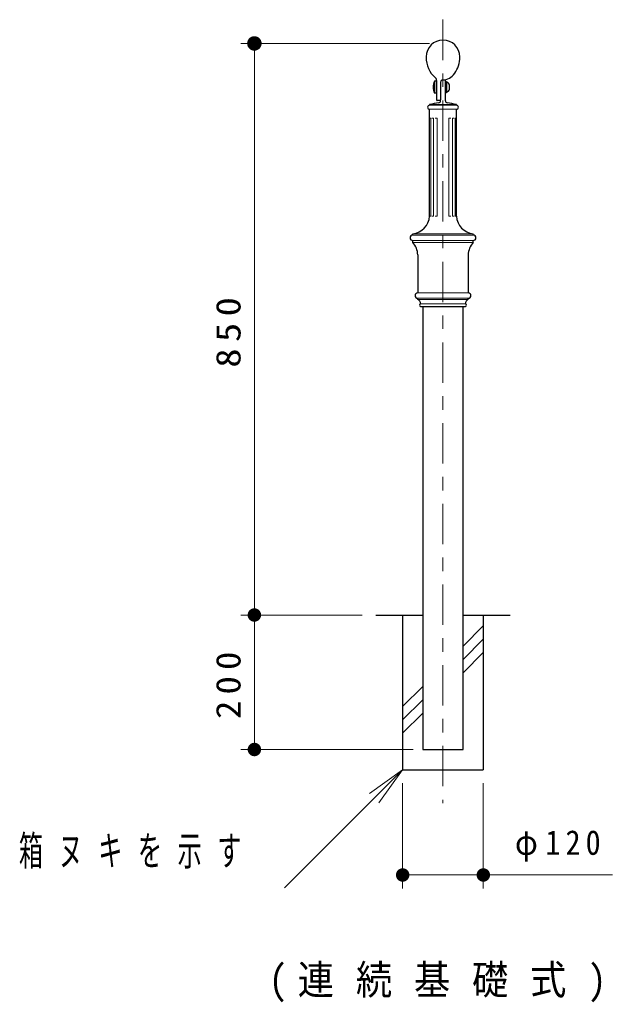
# Model space of a CAD drawing. Units: millimetres on the paper, scale 1:20. Extents: x -365 to 0, y 0 to 257.
# Drawn here: x -110.6 to -66.5, y 62.3 to 135.3 of the extents above; entities that cross this region are included whole.
import ezdxf

# ---------------------------------------------------------------- set-up
doc = ezdxf.new("R2010")
doc.units = ezdxf.units.MM
doc.linetypes.add('USER2', pattern=[6, 3, -1, 1, -1])
doc.layers.add('1_20', color=3, linetype='Continuous', lineweight=25)
doc.styles.add('ＭＳ ゴシック', font='')
doc.styles.get('ＭＳ ゴシック').set_extended_font_data('MS Gothic')

# ---------------------------------------------------------------- blocks, each defined once
blk = doc.blocks.new('filled_dot')
at = {"color": 0, "linetype": 'Continuous', "lineweight": -2, "const_width": 1.25}
blk.add_lwpolyline([(-0.625, 0, 1), (0.625, 0, 1)], format="xyb", close=True, dxfattribs=at)
blk = doc.blocks.new('open_arrow')
at = {"color": 0, "linetype": 'Continuous', "lineweight": -2}
blk.add_lwpolyline([(7.5, 1.25), (0, 0), (7.5, -1.25)], dxfattribs=at)

msp = doc.modelspace()

# ---------------------------------------------------------------- linework, layer by layer
at = {"layer": '1_20', "color": 7, "linetype": 'USER2', "lineweight": 13}
msp.add_line((-79.09, 135.335), (-79.09, 77.069), dxfattribs=at)
at = {"layer": '1_20', "color": 7, "lineweight": 13}
for p, q in [((-80.09, 133.567), (-94.115, 133.567)), ((-93.115, 91.067), (-93.115, 133.567)), ((-79.815, 130.317), (-79.805, 130.317)), ((-79.805, 130.192), (-79.805, 130.442)), ((-79.715, 129.871), (-79.715, 130.763)), ((-78.09, 129.017), (-80.09, 129.017)), ((-78.09, 128.967), (-80.09, 128.967)), ((-78.09, 128.667), (-80.09, 128.667)), ((-78.09, 128.667), (-80.09, 128.667)), ((-80.001, 128.017), (-80.056, 128.017)), ((-80.001, 120.717), (-80.001, 128.017)), ((-79.806, 128.017), (-79.912, 128.017)), ((-79.806, 120.717), (-79.806, 128.017)), ((-79.517, 128.017), (-79.666, 128.017)), ((-79.517, 120.717), (-79.517, 128.017)), ((-78.663, 128.017), (-78.514, 128.017)), ((-78.663, 120.717), (-78.663, 128.017)), ((-78.374, 128.017), (-78.268, 128.017)), ((-78.374, 125.32), (-78.374, 128.017)), ((-78.179, 120.717), (-78.179, 128.017)), ((-78.179, 128.017), (-78.124, 128.017)), ((-78.374, 120.717), (-78.374, 125.32)), ((-80.001, 120.717), (-80.056, 120.717)), ((-79.806, 120.717), (-79.912, 120.717)), ((-79.517, 120.717), (-79.666, 120.717)), ((-78.663, 120.717), (-78.514, 120.717)), ((-78.374, 120.717), (-78.268, 120.717)), ((-78.179, 120.717), (-78.124, 120.717)), ((-76.84, 119.417), (-81.34, 119.417)), ((-81.34, 119.317), (-76.84, 119.317)), ((-81.34, 118.917), (-76.84, 118.917)), ((-81.34, 118.767), (-76.84, 118.767)), ((-80.965, 115.017), (-77.215, 115.017)), ((-80.965, 114.617), (-77.215, 114.617)), ((-77.215, 114.517), (-80.965, 114.517)), ((-80.74, 114.217), (-77.44, 114.217)), ((-85.09, 91.067), (-94.115, 91.067)), ((-93.115, 81.067), (-93.115, 91.067)), ((-77.59, 88.753), (-76.09, 90.253)), ((-77.59, 87.763), (-76.09, 89.263)), ((-77.59, 86.773), (-76.09, 88.273)), ((-82.09, 84.253), (-80.59, 85.753)), ((-82.09, 83.263), (-80.59, 84.763)), ((-82.09, 82.273), (-80.59, 83.773)), ((-81.305, 81.067), (-94.115, 81.067)), ((-82.09, 79.567), (-90.883, 70.774)), ((-82.09, 78.567), (-82.09, 70.737)), ((-76.09, 78.567), (-76.09, 70.737)), ((-66.496, 71.737), (-82.09, 71.737))]:
    msp.add_line(p, q, dxfattribs=at)
at = {"layer": '1_20'}
for p, q in [((-79.565, 130.82), (-79.565, 129.367)), ((-78.915, 129.302), (-78.915, 130.871)), ((-79.565, 130.767), (-79.715, 130.763)), ((-79.565, 129.867), (-79.565, 130.767)), ((-79.565, 129.967), (-79.565, 130.667)), ((-79.265, 130.679), (-79.265, 129.367)), ((-78.915, 129.892), (-78.915, 130.742)), ((-78.915, 130.742), (-78.835, 130.742)), ((-78.835, 130.742), (-78.835, 129.892)), ((-78.835, 129.967), (-78.835, 130.667)), ((-78.815, 130.667), (-78.835, 130.667)), ((-78.615, 130.167), (-78.615, 130.467)), ((-79.565, 129.867), (-79.715, 129.871)), ((-78.835, 129.892), (-78.915, 129.892)), ((-78.815, 129.967), (-78.835, 129.967)), ((-80.09, 129.017), (-80.09, 128.967)), ((-80.09, 120.717), (-80.09, 128.667)), ((-79.315, 129.317), (-79.515, 129.317)), ((-78.09, 129.017), (-78.09, 128.967)), ((-78.09, 120.717), (-78.09, 128.667)), ((-81.34, 119.317), (-81.34, 119.417)), ((-76.84, 119.317), (-76.84, 119.417)), ((-81.34, 118.767), (-81.34, 118.917)), ((-76.84, 118.767), (-76.84, 118.917)), ((-80.965, 117.844), (-80.965, 117.814)), ((-80.965, 117.814), (-80.965, 115.017)), ((-77.215, 117.844), (-77.215, 115.017)), ((-80.965, 114.517), (-80.965, 114.617)), ((-80.74, 114.017), (-77.44, 114.017)), ((-80.59, 114.017), (-80.59, 81.067)), ((-77.59, 81.067), (-77.59, 114.017)), ((-77.215, 114.517), (-77.215, 114.617)), ((-84.09, 91.067), (-80.59, 91.067)), ((-82.09, 91.067), (-82.09, 79.567)), ((-77.59, 91.067), (-74.09, 91.067)), ((-76.09, 91.067), (-76.09, 79.567)), ((-80.59, 81.067), (-77.59, 81.067)), ((-82.09, 79.567), (-76.09, 79.567))]:
    msp.add_line(p, q, dxfattribs=at)
for centre, radius, start, end in [((-79.09, 132.567), 1.25, 0, 180), ((-79.865, 130.82), 0.3, 0, 53.37802), ((-79.09, 130.679), 0.175, 93, 180), ((-78.77, 130.317), 1.045, 154.72879, 205.27121), ((-78.815, 130.467), 0.2, 0, 90), ((-78.815, 130.167), 0.2, 270, 0), ((-79.515, 129.367), 0.05, 180, 270), ((-79.315, 129.367), 0.05, 270, 0), ((-80.09, 128.817), 0.15, 90, 270), ((-79.09, 125.758), 3.408, 95.24041, 107.06153), ((-79.415, 129.302), 0.15, 275.24041, 0), ((-78.765, 129.302), 0.15, 180, 264.75959), ((-79.09, 125.758), 3.408, 72.93847, 84.75959), ((-78.09, 128.817), 0.15, 270, 90), ((-81.487, 120.809), 1.4, 276.02537, 356.22123), ((-76.693, 120.809), 1.4, 183.77876, 263.97463), ((-81.34, 119.117), 0.2, 90, 270), ((-76.84, 119.117), 0.2, 270, 90), ((-82.365, 117.813), 1.4, 1.29396, 42.95511), ((-75.815, 117.813), 1.4, 137.04489, 178.70604), ((-80.965, 114.817), 0.2, 90, 270), ((-77.215, 114.817), 0.2, 270, 90), ((-81.089, 114.189), 0.35, 4.47753, 69.26226), ((-80.74, 114.117), 0.1, 90, 270), ((-77.091, 114.189), 0.35, 110.73774, 175.52247), ((-77.44, 114.117), 0.1, 270, 90)]:
    msp.add_arc(centre, radius, start, end, dxfattribs=at)
for start_param, end_param in [(4.712389, 5.786138), (6.283185, 7.853982)]:
    msp.add_ellipse((-79.09, 132.567), major_axis=(0, -1.713), ratio=0.729857, start_param=start_param, end_param=end_param, dxfattribs=at)

# ---------------------------------------------------------------- block references
at = {"layer": '1_20', "color": 7, "lineweight": 13}
for name, p, xscale, yscale, rotation in [('filled_dot', (-93.115, 133.567), 0.431, 0.431, 270), ('filled_dot', (-93.115, 91.067), 0.4, 0.4, 270), ('filled_dot', (-93.115, 81.067), 0.4, 0.4, 90), ('open_arrow', (-82.09, 79.567), 0.4, 0.4, 225), ('filled_dot', (-76.09, 71.737), 0.4, 0.4, 180)]:
    msp.add_blockref(name, p, dxfattribs=dict(at, xscale=xscale, yscale=yscale, rotation=rotation))
at = {"layer": '1_20', "color": 7, "lineweight": 13, "xscale": 0.4, "yscale": 0.4}
msp.add_blockref('filled_dot', (-82.09, 71.737), dxfattribs=at)

# ---------------------------------------------------------------- texts
at = {"layer": '1_20', "color": 7, "char_height": 1.833, "attachment_point": 8, "rotation": 90, "style": 'ＭＳ ゴシック'}
for s, insert in [('\\T1.33;\\W1.15;850', (-94.115, 112.317)), ('\\T1.33;\\W1.1;200', (-94.115, 86.067))]:
    msp.add_mtext(s, dxfattribs=dict(at, insert=insert))
at = {"layer": '1_20', "color": 7, "style": 'ＭＳ ゴシック'}
for s, insert, char_height, attachment_point in [('\\T1.64;\\W0.6;箱ヌキを示す', (-110.629, 73.424), 2.199, 4), ('\\T1.33;\\W0.9;φ120', (-70.367, 72.737), 1.833, 8), ('\\T1.6;\\W0.9;(連続基礎式)', (-79.09, 63.659), 2.199, 5)]:
    msp.add_mtext(s, dxfattribs=dict(at, insert=insert, char_height=char_height, attachment_point=attachment_point))

doc.saveas('drawing.dxf')
